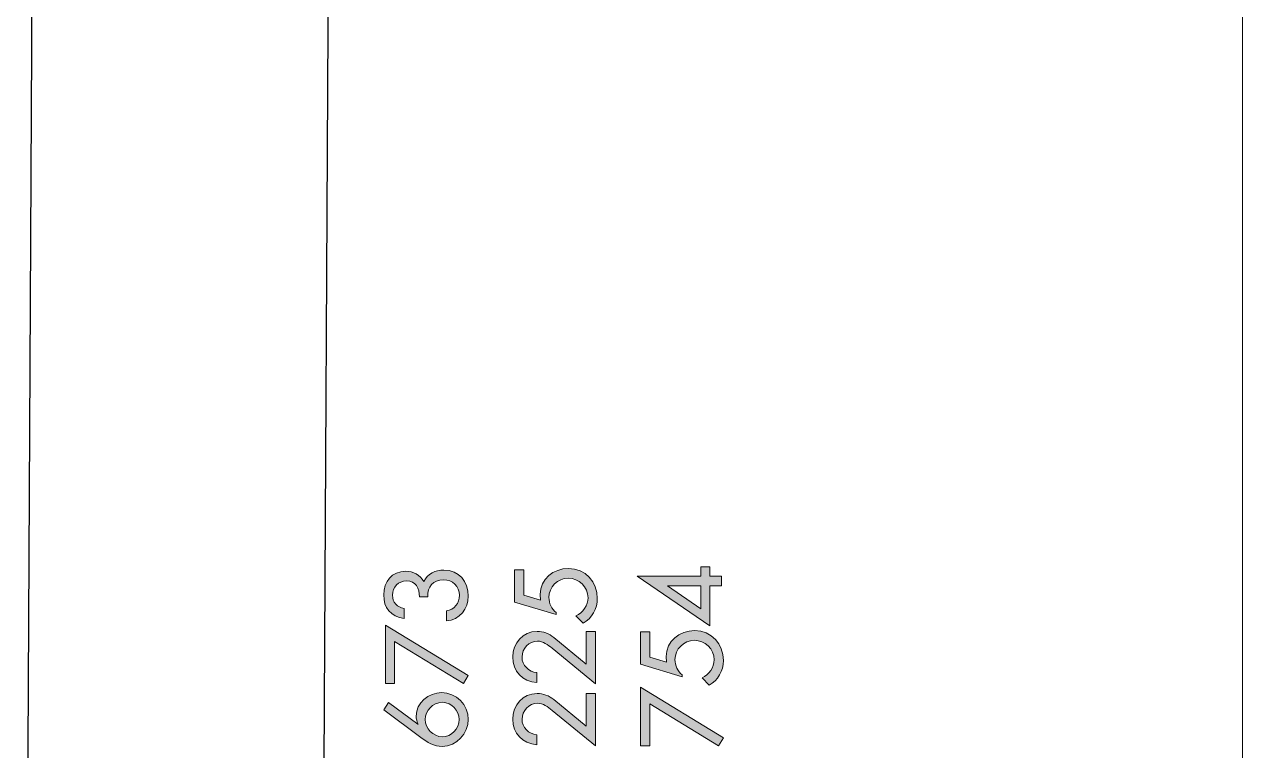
# Model space of a CAD drawing. Header units: inches. Extents: x -1535 to 2339, y 35 to 2700.
# Drawn here: x -1356.56 to -1324.6, y 2161.58 to 2180.64 of the extents above; entities that cross this region are included whole.
import ezdxf

# ---------------------------------------------------------------- set-up
doc = ezdxf.new("R2010")
doc.units = ezdxf.units.IN
doc.header["$MEASUREMENT"] = 0
doc.layers.add('Livello 1', color=7, linetype='Continuous')

msp = doc.modelspace()

# ---------------------------------------------------------------- hatches: boundary and pattern name
at = {"layer": 'Livello 1', "true_color": 0xffffff}
h = msp.add_hatch(color=7, dxfattribs=at)
h.dxf.hatch_style = 2
edge = h.paths.add_edge_path()
edge.add_spline(control_points=[(-1346.198, 2165.614), (-1346.198, 2165.842), (-1346.283, 2166.032), (-1346.539, 2166.032), (-1346.754, 2166.032), (-1346.904, 2165.873), (-1346.904, 2165.662), (-1346.904, 2165.47), (-1346.782, 2165.337), (-1346.599, 2165.309), (-1346.599, 2165.309), (-1346.599, 2165.046), (-1346.599, 2165.046), (-1346.949, 2165.098), (-1347.135, 2165.321), (-1347.135, 2165.671), (-1347.135, 2166.009), (-1346.918, 2166.285), (-1346.562, 2166.285), (-1346.353, 2166.285), (-1346.184, 2166.195), (-1346.083, 2166.015), (-1345.983, 2166.223), (-1345.783, 2166.317), (-1345.555, 2166.317), (-1345.156, 2166.317), (-1344.917, 2166.017), (-1344.917, 2165.636), (-1344.917, 2165.304), (-1345.137, 2165.004), (-1345.487, 2164.987), (-1345.487, 2164.987), (-1345.487, 2165.244), (-1345.487, 2165.244), (-1345.279, 2165.27), (-1345.148, 2165.453), (-1345.148, 2165.656), (-1345.148, 2165.893), (-1345.334, 2166.063), (-1345.566, 2166.063), (-1345.837, 2166.063), (-1345.998, 2165.877), (-1345.978, 2165.614), (-1345.978, 2165.614), (-1346.198, 2165.614), (-1346.198, 2165.614)], knot_values=[0, 0, 0, 0, 1, 1, 1, 2, 2, 2, 3, 3, 3, 4, 4, 4, 5, 5, 5, 6, 6, 6, 7, 7, 7, 8, 8, 8, 9, 9, 9, 10, 10, 10, 11, 11, 11, 12, 12, 12, 13, 13, 13, 14, 14, 14, 15, 15, 15, 15], degree=3, periodic=0)
h = msp.add_hatch(color=7, dxfattribs=at)
h.dxf.hatch_style = 2
edge = h.paths.add_edge_path()
edge.add_spline(control_points=[(-1343.46, 2165.659), (-1343.46, 2165.659), (-1343.023, 2165.527), (-1343.023, 2165.527), (-1343.023, 2165.527), (-1343.031, 2165.676), (-1343.031, 2165.676), (-1343.031, 2166.089), (-1342.679, 2166.359), (-1342.286, 2166.359), (-1341.837, 2166.359), (-1341.53, 2166.009), (-1341.53, 2165.571), (-1341.53, 2165.309), (-1341.668, 2165.046), (-1341.902, 2164.923), (-1341.902, 2164.923), (-1342.089, 2165.12), (-1342.089, 2165.12), (-1341.909, 2165.185), (-1341.773, 2165.402), (-1341.773, 2165.591), (-1341.773, 2165.879), (-1342.01, 2166.105), (-1342.295, 2166.105), (-1342.569, 2166.105), (-1342.8, 2165.871), (-1342.8, 2165.597), (-1342.8, 2165.448), (-1342.73, 2165.292), (-1342.611, 2165.2), (-1342.611, 2165.2), (-1342.611, 2165.148), (-1342.611, 2165.148), (-1342.611, 2165.148), (-1343.703, 2165.476), (-1343.703, 2165.476), (-1343.703, 2165.476), (-1343.703, 2166.328), (-1343.703, 2166.328), (-1343.703, 2166.328), (-1343.46, 2166.328), (-1343.46, 2166.328), (-1343.46, 2166.328), (-1343.46, 2165.659), (-1343.46, 2165.659)], knot_values=[0, 0, 0, 0, 1, 1, 1, 2, 2, 2, 3, 3, 3, 4, 4, 4, 5, 5, 5, 6, 6, 6, 7, 7, 7, 8, 8, 8, 9, 9, 9, 10, 10, 10, 11, 11, 11, 12, 12, 12, 13, 13, 13, 14, 14, 14, 15, 15, 15, 15], degree=3, periodic=0)
h = msp.add_hatch(color=7, dxfattribs=at)
h.dxf.hatch_style = 2
h.paths.add_polyline_path([(-1338.81, 2166.404), (-1338.578, 2166.404), (-1338.578, 2166.162), (-1338.268, 2166.162), (-1338.268, 2165.908), (-1338.578, 2165.908), (-1338.578, 2164.858), (-1340.486, 2166.162), (-1338.81, 2166.162)])
h.paths.add_polyline_path([(-1339.687, 2165.908), (-1339.687, 2165.902), (-1338.81, 2165.304), (-1338.81, 2165.908)])
h = msp.add_hatch(color=7, dxfattribs=at)
h.dxf.hatch_style = 2
h.paths.add_polyline_path([(-1346.847, 2163.34), (-1347.09, 2163.34), (-1347.09, 2164.872), (-1344.916, 2163.546), (-1345.044, 2163.34), (-1346.847, 2164.44)])
h = msp.add_hatch(color=7, dxfattribs=at)
h.dxf.hatch_style = 2
edge = h.paths.add_edge_path()
edge.add_spline(control_points=[(-1341.818, 2164.708), (-1341.818, 2164.708), (-1341.575, 2164.708), (-1341.575, 2164.708), (-1341.575, 2164.708), (-1341.575, 2163.334), (-1341.575, 2163.334), (-1341.575, 2163.334), (-1342.718, 2164.265), (-1342.718, 2164.265), (-1342.825, 2164.353), (-1342.958, 2164.455), (-1343.099, 2164.455), (-1343.322, 2164.455), (-1343.505, 2164.257), (-1343.505, 2164.036), (-1343.505, 2163.819), (-1343.33, 2163.642), (-1343.116, 2163.628), (-1343.116, 2163.628), (-1343.116, 2163.363), (-1343.116, 2163.363), (-1343.495, 2163.405), (-1343.748, 2163.65), (-1343.748, 2164.036), (-1343.748, 2164.398), (-1343.48, 2164.708), (-1343.11, 2164.708), (-1342.952, 2164.708), (-1342.795, 2164.649), (-1342.673, 2164.55), (-1342.673, 2164.55), (-1341.818, 2163.851), (-1341.818, 2163.851), (-1341.818, 2163.851), (-1341.818, 2164.708), (-1341.818, 2164.708)], knot_values=[0, 0, 0, 0, 1, 1, 1, 2, 2, 2, 3, 3, 3, 4, 4, 4, 5, 5, 5, 6, 6, 6, 7, 7, 7, 8, 8, 8, 9, 9, 9, 10, 10, 10, 11, 11, 11, 12, 12, 12, 12], degree=3, periodic=0)
h = msp.add_hatch(color=7, dxfattribs=at)
h.dxf.hatch_style = 2
edge = h.paths.add_edge_path()
edge.add_spline(control_points=[(-1340.153, 2164.028), (-1340.153, 2164.028), (-1339.716, 2163.896), (-1339.716, 2163.896), (-1339.716, 2163.896), (-1339.724, 2164.045), (-1339.724, 2164.045), (-1339.724, 2164.457), (-1339.371, 2164.728), (-1338.979, 2164.728), (-1338.53, 2164.728), (-1338.222, 2164.378), (-1338.222, 2163.941), (-1338.222, 2163.678), (-1338.361, 2163.416), (-1338.595, 2163.292), (-1338.595, 2163.292), (-1338.781, 2163.489), (-1338.781, 2163.489), (-1338.601, 2163.554), (-1338.465, 2163.771), (-1338.465, 2163.961), (-1338.465, 2164.249), (-1338.703, 2164.474), (-1338.987, 2164.474), (-1339.262, 2164.474), (-1339.492, 2164.24), (-1339.492, 2163.966), (-1339.492, 2163.816), (-1339.422, 2163.662), (-1339.304, 2163.568), (-1339.304, 2163.568), (-1339.304, 2163.518), (-1339.304, 2163.518), (-1339.304, 2163.518), (-1340.395, 2163.845), (-1340.395, 2163.845), (-1340.395, 2163.845), (-1340.395, 2164.697), (-1340.395, 2164.697), (-1340.395, 2164.697), (-1340.153, 2164.697), (-1340.153, 2164.697), (-1340.153, 2164.697), (-1340.153, 2164.028), (-1340.153, 2164.028)], knot_values=[0, 0, 0, 0, 1, 1, 1, 2, 2, 2, 3, 3, 3, 4, 4, 4, 5, 5, 5, 6, 6, 6, 7, 7, 7, 8, 8, 8, 9, 9, 9, 10, 10, 10, 11, 11, 11, 12, 12, 12, 13, 13, 13, 14, 14, 14, 15, 15, 15, 15], degree=3, periodic=0)
h = msp.add_hatch(color=7, dxfattribs=at)
h.dxf.hatch_style = 2
edge = h.paths.add_edge_path()
edge.add_spline(control_points=[(-1347.005, 2162.837), (-1347.005, 2162.837), (-1346.238, 2162.27), (-1346.238, 2162.27), (-1346.238, 2162.27), (-1346.232, 2162.276), (-1346.232, 2162.276), (-1346.263, 2162.338), (-1346.283, 2162.408), (-1346.283, 2162.485), (-1346.283, 2162.835), (-1345.958, 2163.1), (-1345.617, 2163.1), (-1345.228, 2163.1), (-1344.917, 2162.784), (-1344.917, 2162.397), (-1344.917, 2162.03), (-1345.222, 2161.689), (-1345.597, 2161.689), (-1345.812, 2161.689), (-1345.992, 2161.796), (-1346.158, 2161.92), (-1346.158, 2161.92), (-1347.135, 2162.645), (-1347.135, 2162.645), (-1347.135, 2162.645), (-1347.005, 2162.837), (-1347.005, 2162.837)], knot_values=[0, 0, 0, 0, 1, 1, 1, 2, 2, 2, 3, 3, 3, 4, 4, 4, 5, 5, 5, 6, 6, 6, 7, 7, 7, 8, 8, 8, 9, 9, 9, 9], degree=3, periodic=0)
edge = h.paths.add_edge_path()
edge.add_spline(control_points=[(-1345.588, 2162.846), (-1345.854, 2162.846), (-1346.046, 2162.62), (-1346.046, 2162.395), (-1346.046, 2162.163), (-1345.834, 2161.942), (-1345.603, 2161.942), (-1345.357, 2161.942), (-1345.154, 2162.151), (-1345.154, 2162.395), (-1345.154, 2162.631), (-1345.351, 2162.846), (-1345.588, 2162.846)], knot_values=[0, 0, 0, 0, 0.352778, 0.352778, 0.352778, 0.705556, 0.705556, 0.705556, 1.058333, 1.058333, 1.058333, 1.411111, 1.411111, 1.411111, 1.411111], degree=3, periodic=0)
edge.add_line((-1345.588, 2162.846), (-1345.588, 2162.846))
h = msp.add_hatch(color=7, dxfattribs=at)
h.dxf.hatch_style = 2
edge = h.paths.add_edge_path()
edge.add_spline(control_points=[(-1341.818, 2163.077), (-1341.818, 2163.077), (-1341.575, 2163.077), (-1341.575, 2163.077), (-1341.575, 2163.077), (-1341.575, 2161.703), (-1341.575, 2161.703), (-1341.575, 2161.703), (-1342.718, 2162.634), (-1342.718, 2162.634), (-1342.825, 2162.722), (-1342.958, 2162.823), (-1343.099, 2162.823), (-1343.322, 2162.823), (-1343.505, 2162.625), (-1343.505, 2162.405), (-1343.505, 2162.188), (-1343.33, 2162.011), (-1343.116, 2161.996), (-1343.116, 2161.996), (-1343.116, 2161.731), (-1343.116, 2161.731), (-1343.495, 2161.773), (-1343.748, 2162.019), (-1343.748, 2162.405), (-1343.748, 2162.767), (-1343.48, 2163.077), (-1343.11, 2163.077), (-1342.952, 2163.077), (-1342.795, 2163.018), (-1342.673, 2162.919), (-1342.673, 2162.919), (-1341.818, 2162.219), (-1341.818, 2162.219), (-1341.818, 2162.219), (-1341.818, 2163.077), (-1341.818, 2163.077)], knot_values=[0, 0, 0, 0, 1, 1, 1, 2, 2, 2, 3, 3, 3, 4, 4, 4, 5, 5, 5, 6, 6, 6, 7, 7, 7, 8, 8, 8, 9, 9, 9, 10, 10, 10, 11, 11, 11, 12, 12, 12, 12], degree=3, periodic=0)
h = msp.add_hatch(color=7, dxfattribs=at)
h.dxf.hatch_style = 2
h.paths.add_polyline_path([(-1340.153, 2161.708), (-1340.395, 2161.708), (-1340.395, 2163.24), (-1338.222, 2161.914), (-1338.35, 2161.708), (-1340.153, 2162.809)])

# ---------------------------------------------------------------- linework, layer by layer
at = {"layer": 'Livello 1', "lineweight": 0}
for points in [[(-1534.598, 1999.899), (-1324.598, 1999.899), (-1324.598, 2296.899), (-1534.598, 2296.899), (-1534.598, 1999.899)], [(-1534.598, 1999.899), (-1324.598, 1999.899), (-1324.598, 2296.899), (-1534.598, 2296.899), (-1534.598, 1999.899)], [(-1534.598, 1999.899), (-1324.598, 1999.899), (-1324.598, 2296.899), (-1534.598, 2296.899), (-1534.598, 1999.899)], [(-1534.598, 1999.899), (-1324.598, 1999.899), (-1324.598, 2296.899), (-1534.598, 2296.899), (-1534.598, 1999.899)], [(-1534.598, 1999.899), (-1324.598, 1999.899), (-1324.598, 2296.899), (-1534.598, 2296.899), (-1534.598, 1999.899)], [(-1534.598, 1999.899), (-1324.598, 1999.899), (-1324.598, 2296.899), (-1534.598, 2296.899), (-1534.598, 1999.899)], [(-1534.598, 1999.899), (-1324.598, 1999.899), (-1324.598, 2296.899), (-1534.598, 2296.899), (-1534.598, 1999.899)], [(-1534.598, 1999.899), (-1324.598, 1999.899), (-1324.598, 2296.899), (-1534.598, 2296.899), (-1534.598, 1999.899)], [(-1534.598, 1999.899), (-1324.598, 1999.899), (-1324.598, 2296.899), (-1534.598, 2296.899), (-1534.598, 1999.899)], [(-1534.598, 1999.899), (-1324.598, 1999.899), (-1324.598, 2296.899), (-1534.598, 2296.899), (-1534.598, 1999.899)], [(-1534.598, 1999.899), (-1324.598, 1999.899), (-1324.598, 2296.899), (-1534.598, 2296.899), (-1534.598, 1999.899)], [(-1534.598, 1999.899), (-1324.598, 1999.899), (-1324.598, 2296.899), (-1534.598, 2296.899), (-1534.598, 1999.899)], [(-1534.598, 1999.899), (-1324.598, 1999.899), (-1324.598, 2296.899), (-1534.598, 2296.899), (-1534.598, 1999.899)], [(-1534.598, 1999.899), (-1324.598, 1999.899), (-1324.598, 2296.899), (-1534.598, 2296.899), (-1534.598, 1999.899)], [(-1534.598, 1999.899), (-1324.598, 1999.899), (-1324.598, 2296.899), (-1534.598, 2296.899), (-1534.598, 1999.899)], [(-1534.598, 1999.899), (-1324.598, 1999.899), (-1324.598, 2296.899), (-1534.598, 2296.899), (-1534.598, 1999.899)], [(-1534.598, 1999.899), (-1324.598, 1999.899), (-1324.598, 2296.899), (-1534.598, 2296.899), (-1534.598, 1999.899)], [(-1534.598, 1999.899), (-1324.598, 1999.899), (-1324.598, 2296.899), (-1534.598, 2296.899), (-1534.598, 1999.899)], [(-1534.598, 1999.899), (-1324.598, 1999.899), (-1324.598, 2296.899), (-1534.598, 2296.899), (-1534.598, 1999.899)], [(-1534.598, 1999.899), (-1324.598, 1999.899), (-1324.598, 2296.899), (-1534.598, 2296.899), (-1534.598, 1999.899)], [(-1534.598, 1999.899), (-1324.598, 1999.899), (-1324.598, 2296.899), (-1534.598, 2296.899), (-1534.598, 1999.899)], [(-1534.598, 1999.899), (-1324.598, 1999.899), (-1324.598, 2296.899), (-1534.598, 2296.899), (-1534.598, 1999.899)], [(-1534.598, 1999.899), (-1324.598, 1999.899), (-1324.598, 2296.899), (-1534.598, 2296.899), (-1534.598, 1999.899)], [(-1534.598, 1999.899), (-1324.598, 1999.899), (-1324.598, 2296.899), (-1534.598, 2296.899), (-1534.598, 1999.899)], [(-1534.598, 1999.899), (-1324.598, 1999.899), (-1324.598, 2296.899), (-1534.598, 2296.899), (-1534.598, 1999.899)], [(-1534.598, 1999.899), (-1324.598, 1999.899), (-1324.598, 2296.899), (-1534.598, 2296.899), (-1534.598, 1999.899)], [(-1534.598, 1999.899), (-1324.598, 1999.899), (-1324.598, 2296.899), (-1534.598, 2296.899), (-1534.598, 1999.899)], [(-1534.598, 1999.899), (-1324.598, 1999.899), (-1324.598, 2296.899), (-1534.598, 2296.899), (-1534.598, 1999.899)], [(-1534.598, 1999.899), (-1324.598, 1999.899), (-1324.598, 2296.899), (-1534.598, 2296.899), (-1534.598, 1999.899)], [(-1534.598, 1999.899), (-1324.598, 1999.899), (-1324.598, 2296.899), (-1534.598, 2296.899), (-1534.598, 1999.899)], [(-1534.598, 1999.899), (-1324.598, 1999.899), (-1324.598, 2296.899), (-1534.598, 2296.899), (-1534.598, 1999.899)], [(-1534.598, 1999.899), (-1324.598, 1999.899), (-1324.598, 2296.899), (-1534.598, 2296.899), (-1534.598, 1999.899)], [(-1534.598, 1999.899), (-1324.598, 1999.899), (-1324.598, 2296.899), (-1534.598, 2296.899), (-1534.598, 1999.899)], [(-1534.598, 1999.899), (-1324.598, 1999.899), (-1324.598, 2296.899), (-1534.598, 2296.899), (-1534.598, 1999.899)], [(-1534.598, 1999.899), (-1324.598, 1999.899), (-1324.598, 2296.899), (-1534.598, 2296.899), (-1534.598, 1999.899)], [(-1534.598, 1999.899), (-1324.598, 1999.899), (-1324.598, 2296.899), (-1534.598, 2296.899), (-1534.598, 1999.899)], [(-1534.598, 1999.899), (-1324.598, 1999.899), (-1324.598, 2296.899), (-1534.598, 2296.899), (-1534.598, 1999.899)], [(-1534.598, 1999.899), (-1324.598, 1999.899), (-1324.598, 2296.899), (-1534.598, 2296.899), (-1534.598, 1999.899)], [(-1534.598, 1999.899), (-1324.598, 1999.899), (-1324.598, 2296.899), (-1534.598, 2296.899), (-1534.598, 1999.899)], [(-1534.598, 1999.899), (-1324.598, 1999.899), (-1324.598, 2296.899), (-1534.598, 2296.899), (-1534.598, 1999.899)], [(-1534.598, 1999.899), (-1324.598, 1999.899), (-1324.598, 2296.899), (-1534.598, 2296.899), (-1534.598, 1999.899)], [(-1534.598, 1999.899), (-1324.598, 1999.899), (-1324.598, 2296.899), (-1534.598, 2296.899), (-1534.598, 1999.899)], [(-1534.598, 1999.899), (-1324.598, 1999.899), (-1324.598, 2296.899), (-1534.598, 2296.899), (-1534.598, 1999.899)], [(-1534.598, 1999.899), (-1324.598, 1999.899), (-1324.598, 2296.899), (-1534.598, 2296.899), (-1534.598, 1999.899)], [(-1534.598, 1999.899), (-1324.598, 1999.899), (-1324.598, 2296.899), (-1534.598, 2296.899), (-1534.598, 1999.899)], [(-1534.598, 1999.899), (-1324.598, 1999.899), (-1324.598, 2296.899), (-1534.598, 2296.899), (-1534.598, 1999.899)], [(-1534.598, 1999.899), (-1324.598, 1999.899), (-1324.598, 2296.899), (-1534.598, 2296.899), (-1534.598, 1999.899)], [(-1534.598, 1999.899), (-1324.598, 1999.899), (-1324.598, 2296.899), (-1534.598, 2296.899), (-1534.598, 1999.899)], [(-1534.598, 1999.899), (-1324.598, 1999.899), (-1324.598, 2296.899), (-1534.598, 2296.899), (-1534.598, 1999.899)], [(-1534.598, 1999.899), (-1324.598, 1999.899), (-1324.598, 2296.899), (-1534.598, 2296.899), (-1534.598, 1999.899)], [(-1534.598, 1999.899), (-1324.598, 1999.899), (-1324.598, 2296.899), (-1534.598, 2296.899), (-1534.598, 1999.899)], [(-1534.598, 1999.899), (-1324.598, 1999.899), (-1324.598, 2296.899), (-1534.598, 2296.899), (-1534.598, 1999.899)], [(-1534.598, 1999.899), (-1324.598, 1999.899), (-1324.598, 2296.899), (-1534.598, 2296.899), (-1534.598, 1999.899)], [(-1534.598, 1999.899), (-1324.598, 1999.899), (-1324.598, 2296.899), (-1534.598, 2296.899), (-1534.598, 1999.899)], [(-1534.598, 1999.899), (-1324.598, 1999.899), (-1324.598, 2296.899), (-1534.598, 2296.899), (-1534.598, 1999.899)], [(-1534.598, 1999.899), (-1324.598, 1999.899), (-1324.598, 2296.899), (-1534.598, 2296.899), (-1534.598, 1999.899)], [(-1534.598, 1999.899), (-1324.598, 1999.899), (-1324.598, 2296.899), (-1534.598, 2296.899), (-1534.598, 1999.899)], [(-1534.598, 1999.899), (-1324.598, 1999.899), (-1324.598, 2296.899), (-1534.598, 2296.899), (-1534.598, 1999.899)], [(-1534.598, 1999.899), (-1324.598, 1999.899), (-1324.598, 2296.899), (-1534.598, 2296.899), (-1534.598, 1999.899)], [(-1534.598, 1999.899), (-1324.598, 1999.899), (-1324.598, 2296.899), (-1534.598, 2296.899), (-1534.598, 1999.899)], [(-1534.598, 1999.899), (-1324.598, 1999.899), (-1324.598, 2296.899), (-1534.598, 2296.899), (-1534.598, 1999.899)], [(-1534.598, 1999.899), (-1324.598, 1999.899), (-1324.598, 2296.899), (-1534.598, 2296.899), (-1534.598, 1999.899)], [(-1534.598, 1999.899), (-1324.598, 1999.899), (-1324.598, 2296.899), (-1534.598, 2296.899), (-1534.598, 1999.899)], [(-1534.598, 1999.899), (-1324.598, 1999.899), (-1324.598, 2296.899), (-1534.598, 2296.899), (-1534.598, 1999.899)], [(-1534.598, 1999.899), (-1324.598, 1999.899), (-1324.598, 2296.899), (-1534.598, 2296.899), (-1534.598, 1999.899)], [(-1534.598, 1999.899), (-1324.598, 1999.899), (-1324.598, 2296.899), (-1534.598, 2296.899), (-1534.598, 1999.899)], [(-1338.81, 2166.404), (-1338.578, 2166.404), (-1338.578, 2166.162), (-1338.268, 2166.162), (-1338.268, 2165.908), (-1338.578, 2165.908), (-1338.578, 2164.858), (-1340.486, 2166.162), (-1338.81, 2166.162), (-1338.81, 2166.404)], [(-1339.687, 2165.908), (-1339.687, 2165.902), (-1338.81, 2165.304), (-1338.81, 2165.908), (-1339.687, 2165.908)], [(-1346.847, 2163.34), (-1347.09, 2163.34), (-1347.09, 2164.872), (-1344.916, 2163.546), (-1345.044, 2163.34), (-1346.847, 2164.44), (-1346.847, 2163.34)], [(-1340.153, 2161.708), (-1340.395, 2161.708), (-1340.395, 2163.24), (-1338.222, 2161.914), (-1338.35, 2161.708), (-1340.153, 2162.809), (-1340.153, 2161.708)]]:
    msp.add_lwpolyline(points, dxfattribs=at)
at = {"layer": 'Livello 1', "color": 7, "lineweight": 25, "true_color": 0xffffff}
for points in [[(-1356.563, 2143.289), (-1356.294, 2193.374), (-1387.691, 2202.408)], [(-1348.512, 2196.683), (-1348.781, 2146.688), (-1356.562, 2143.309)]]:
    msp.add_lwpolyline(points, dxfattribs=at)
at = {"layer": 'Livello 1', "lineweight": 0}
for points, knots in [([(-1346.198, 2165.614), (-1346.198, 2165.842), (-1346.283, 2166.032), (-1346.539, 2166.032), (-1346.754, 2166.032), (-1346.904, 2165.873), (-1346.904, 2165.662), (-1346.904, 2165.47), (-1346.782, 2165.337), (-1346.599, 2165.309), (-1346.599, 2165.309), (-1346.599, 2165.046), (-1346.599, 2165.046), (-1346.949, 2165.098), (-1347.135, 2165.321), (-1347.135, 2165.671), (-1347.135, 2166.009), (-1346.918, 2166.285), (-1346.562, 2166.285), (-1346.353, 2166.285), (-1346.184, 2166.195), (-1346.083, 2166.015), (-1345.983, 2166.223), (-1345.783, 2166.317), (-1345.555, 2166.317), (-1345.156, 2166.317), (-1344.917, 2166.017), (-1344.917, 2165.636), (-1344.917, 2165.304), (-1345.137, 2165.004), (-1345.487, 2164.987), (-1345.487, 2164.987), (-1345.487, 2165.244), (-1345.487, 2165.244), (-1345.279, 2165.27), (-1345.148, 2165.453), (-1345.148, 2165.656), (-1345.148, 2165.893), (-1345.334, 2166.063), (-1345.566, 2166.063), (-1345.837, 2166.063), (-1345.998, 2165.877), (-1345.978, 2165.614), (-1345.978, 2165.614), (-1346.198, 2165.614), (-1346.198, 2165.614)], [0, 0, 0, 0, 1, 1, 1, 2, 2, 2, 3, 3, 3, 4, 4, 4, 5, 5, 5, 6, 6, 6, 7, 7, 7, 8, 8, 8, 9, 9, 9, 10, 10, 10, 11, 11, 11, 12, 12, 12, 13, 13, 13, 14, 14, 14, 15, 15, 15, 15]), ([(-1343.46, 2165.659), (-1343.46, 2165.659), (-1343.023, 2165.527), (-1343.023, 2165.527), (-1343.023, 2165.527), (-1343.031, 2165.676), (-1343.031, 2165.676), (-1343.031, 2166.089), (-1342.679, 2166.359), (-1342.286, 2166.359), (-1341.837, 2166.359), (-1341.53, 2166.009), (-1341.53, 2165.571), (-1341.53, 2165.309), (-1341.668, 2165.046), (-1341.902, 2164.923), (-1341.902, 2164.923), (-1342.089, 2165.12), (-1342.089, 2165.12), (-1341.909, 2165.185), (-1341.773, 2165.402), (-1341.773, 2165.591), (-1341.773, 2165.879), (-1342.01, 2166.105), (-1342.295, 2166.105), (-1342.569, 2166.105), (-1342.8, 2165.871), (-1342.8, 2165.597), (-1342.8, 2165.448), (-1342.73, 2165.292), (-1342.611, 2165.2), (-1342.611, 2165.2), (-1342.611, 2165.148), (-1342.611, 2165.148), (-1342.611, 2165.148), (-1343.703, 2165.476), (-1343.703, 2165.476), (-1343.703, 2165.476), (-1343.703, 2166.328), (-1343.703, 2166.328), (-1343.703, 2166.328), (-1343.46, 2166.328), (-1343.46, 2166.328), (-1343.46, 2166.328), (-1343.46, 2165.659), (-1343.46, 2165.659)], [0, 0, 0, 0, 1, 1, 1, 2, 2, 2, 3, 3, 3, 4, 4, 4, 5, 5, 5, 6, 6, 6, 7, 7, 7, 8, 8, 8, 9, 9, 9, 10, 10, 10, 11, 11, 11, 12, 12, 12, 13, 13, 13, 14, 14, 14, 15, 15, 15, 15]), ([(-1341.818, 2164.708), (-1341.818, 2164.708), (-1341.575, 2164.708), (-1341.575, 2164.708), (-1341.575, 2164.708), (-1341.575, 2163.334), (-1341.575, 2163.334), (-1341.575, 2163.334), (-1342.718, 2164.265), (-1342.718, 2164.265), (-1342.825, 2164.353), (-1342.958, 2164.455), (-1343.099, 2164.455), (-1343.322, 2164.455), (-1343.505, 2164.257), (-1343.505, 2164.036), (-1343.505, 2163.819), (-1343.33, 2163.642), (-1343.116, 2163.628), (-1343.116, 2163.628), (-1343.116, 2163.363), (-1343.116, 2163.363), (-1343.495, 2163.405), (-1343.748, 2163.65), (-1343.748, 2164.036), (-1343.748, 2164.398), (-1343.48, 2164.708), (-1343.11, 2164.708), (-1342.952, 2164.708), (-1342.795, 2164.649), (-1342.673, 2164.55), (-1342.673, 2164.55), (-1341.818, 2163.851), (-1341.818, 2163.851), (-1341.818, 2163.851), (-1341.818, 2164.708), (-1341.818, 2164.708)], [0, 0, 0, 0, 1, 1, 1, 2, 2, 2, 3, 3, 3, 4, 4, 4, 5, 5, 5, 6, 6, 6, 7, 7, 7, 8, 8, 8, 9, 9, 9, 10, 10, 10, 11, 11, 11, 12, 12, 12, 12]), ([(-1340.153, 2164.028), (-1340.153, 2164.028), (-1339.716, 2163.896), (-1339.716, 2163.896), (-1339.716, 2163.896), (-1339.724, 2164.045), (-1339.724, 2164.045), (-1339.724, 2164.457), (-1339.371, 2164.728), (-1338.979, 2164.728), (-1338.53, 2164.728), (-1338.222, 2164.378), (-1338.222, 2163.941), (-1338.222, 2163.678), (-1338.361, 2163.416), (-1338.595, 2163.292), (-1338.595, 2163.292), (-1338.781, 2163.489), (-1338.781, 2163.489), (-1338.601, 2163.554), (-1338.465, 2163.771), (-1338.465, 2163.961), (-1338.465, 2164.249), (-1338.703, 2164.474), (-1338.987, 2164.474), (-1339.262, 2164.474), (-1339.492, 2164.24), (-1339.492, 2163.966), (-1339.492, 2163.816), (-1339.422, 2163.662), (-1339.304, 2163.568), (-1339.304, 2163.568), (-1339.304, 2163.518), (-1339.304, 2163.518), (-1339.304, 2163.518), (-1340.395, 2163.845), (-1340.395, 2163.845), (-1340.395, 2163.845), (-1340.395, 2164.697), (-1340.395, 2164.697), (-1340.395, 2164.697), (-1340.153, 2164.697), (-1340.153, 2164.697), (-1340.153, 2164.697), (-1340.153, 2164.028), (-1340.153, 2164.028)], [0, 0, 0, 0, 1, 1, 1, 2, 2, 2, 3, 3, 3, 4, 4, 4, 5, 5, 5, 6, 6, 6, 7, 7, 7, 8, 8, 8, 9, 9, 9, 10, 10, 10, 11, 11, 11, 12, 12, 12, 13, 13, 13, 14, 14, 14, 15, 15, 15, 15]), ([(-1347.005, 2162.837), (-1347.005, 2162.837), (-1346.238, 2162.27), (-1346.238, 2162.27), (-1346.238, 2162.27), (-1346.232, 2162.276), (-1346.232, 2162.276), (-1346.263, 2162.338), (-1346.283, 2162.408), (-1346.283, 2162.485), (-1346.283, 2162.835), (-1345.958, 2163.1), (-1345.617, 2163.1), (-1345.228, 2163.1), (-1344.917, 2162.784), (-1344.917, 2162.397), (-1344.917, 2162.03), (-1345.222, 2161.689), (-1345.597, 2161.689), (-1345.812, 2161.689), (-1345.992, 2161.796), (-1346.158, 2161.92), (-1346.158, 2161.92), (-1347.135, 2162.645), (-1347.135, 2162.645), (-1347.135, 2162.645), (-1347.005, 2162.837), (-1347.005, 2162.837)], [0, 0, 0, 0, 1, 1, 1, 2, 2, 2, 3, 3, 3, 4, 4, 4, 5, 5, 5, 6, 6, 6, 7, 7, 7, 8, 8, 8, 9, 9, 9, 9]), ([(-1341.818, 2163.077), (-1341.818, 2163.077), (-1341.575, 2163.077), (-1341.575, 2163.077), (-1341.575, 2163.077), (-1341.575, 2161.703), (-1341.575, 2161.703), (-1341.575, 2161.703), (-1342.718, 2162.634), (-1342.718, 2162.634), (-1342.825, 2162.722), (-1342.958, 2162.823), (-1343.099, 2162.823), (-1343.322, 2162.823), (-1343.505, 2162.625), (-1343.505, 2162.405), (-1343.505, 2162.188), (-1343.33, 2162.011), (-1343.116, 2161.996), (-1343.116, 2161.996), (-1343.116, 2161.731), (-1343.116, 2161.731), (-1343.495, 2161.773), (-1343.748, 2162.019), (-1343.748, 2162.405), (-1343.748, 2162.767), (-1343.48, 2163.077), (-1343.11, 2163.077), (-1342.952, 2163.077), (-1342.795, 2163.018), (-1342.673, 2162.919), (-1342.673, 2162.919), (-1341.818, 2162.219), (-1341.818, 2162.219), (-1341.818, 2162.219), (-1341.818, 2163.077), (-1341.818, 2163.077)], [0, 0, 0, 0, 1, 1, 1, 2, 2, 2, 3, 3, 3, 4, 4, 4, 5, 5, 5, 6, 6, 6, 7, 7, 7, 8, 8, 8, 9, 9, 9, 10, 10, 10, 11, 11, 11, 12, 12, 12, 12]), ([(-1345.588, 2162.846), (-1345.854, 2162.846), (-1346.046, 2162.62), (-1346.046, 2162.395), (-1346.046, 2162.163), (-1345.834, 2161.942), (-1345.603, 2161.942), (-1345.357, 2161.942), (-1345.154, 2162.151), (-1345.154, 2162.395), (-1345.154, 2162.631), (-1345.351, 2162.846), (-1345.588, 2162.846)], [0, 0, 0, 0, 1, 1, 1, 2, 2, 2, 3, 3, 3, 4, 4, 4, 4])]:
    msp.add_open_spline(points, degree=3, knots=knots, dxfattribs=at)

doc.saveas('drawing.dxf')
